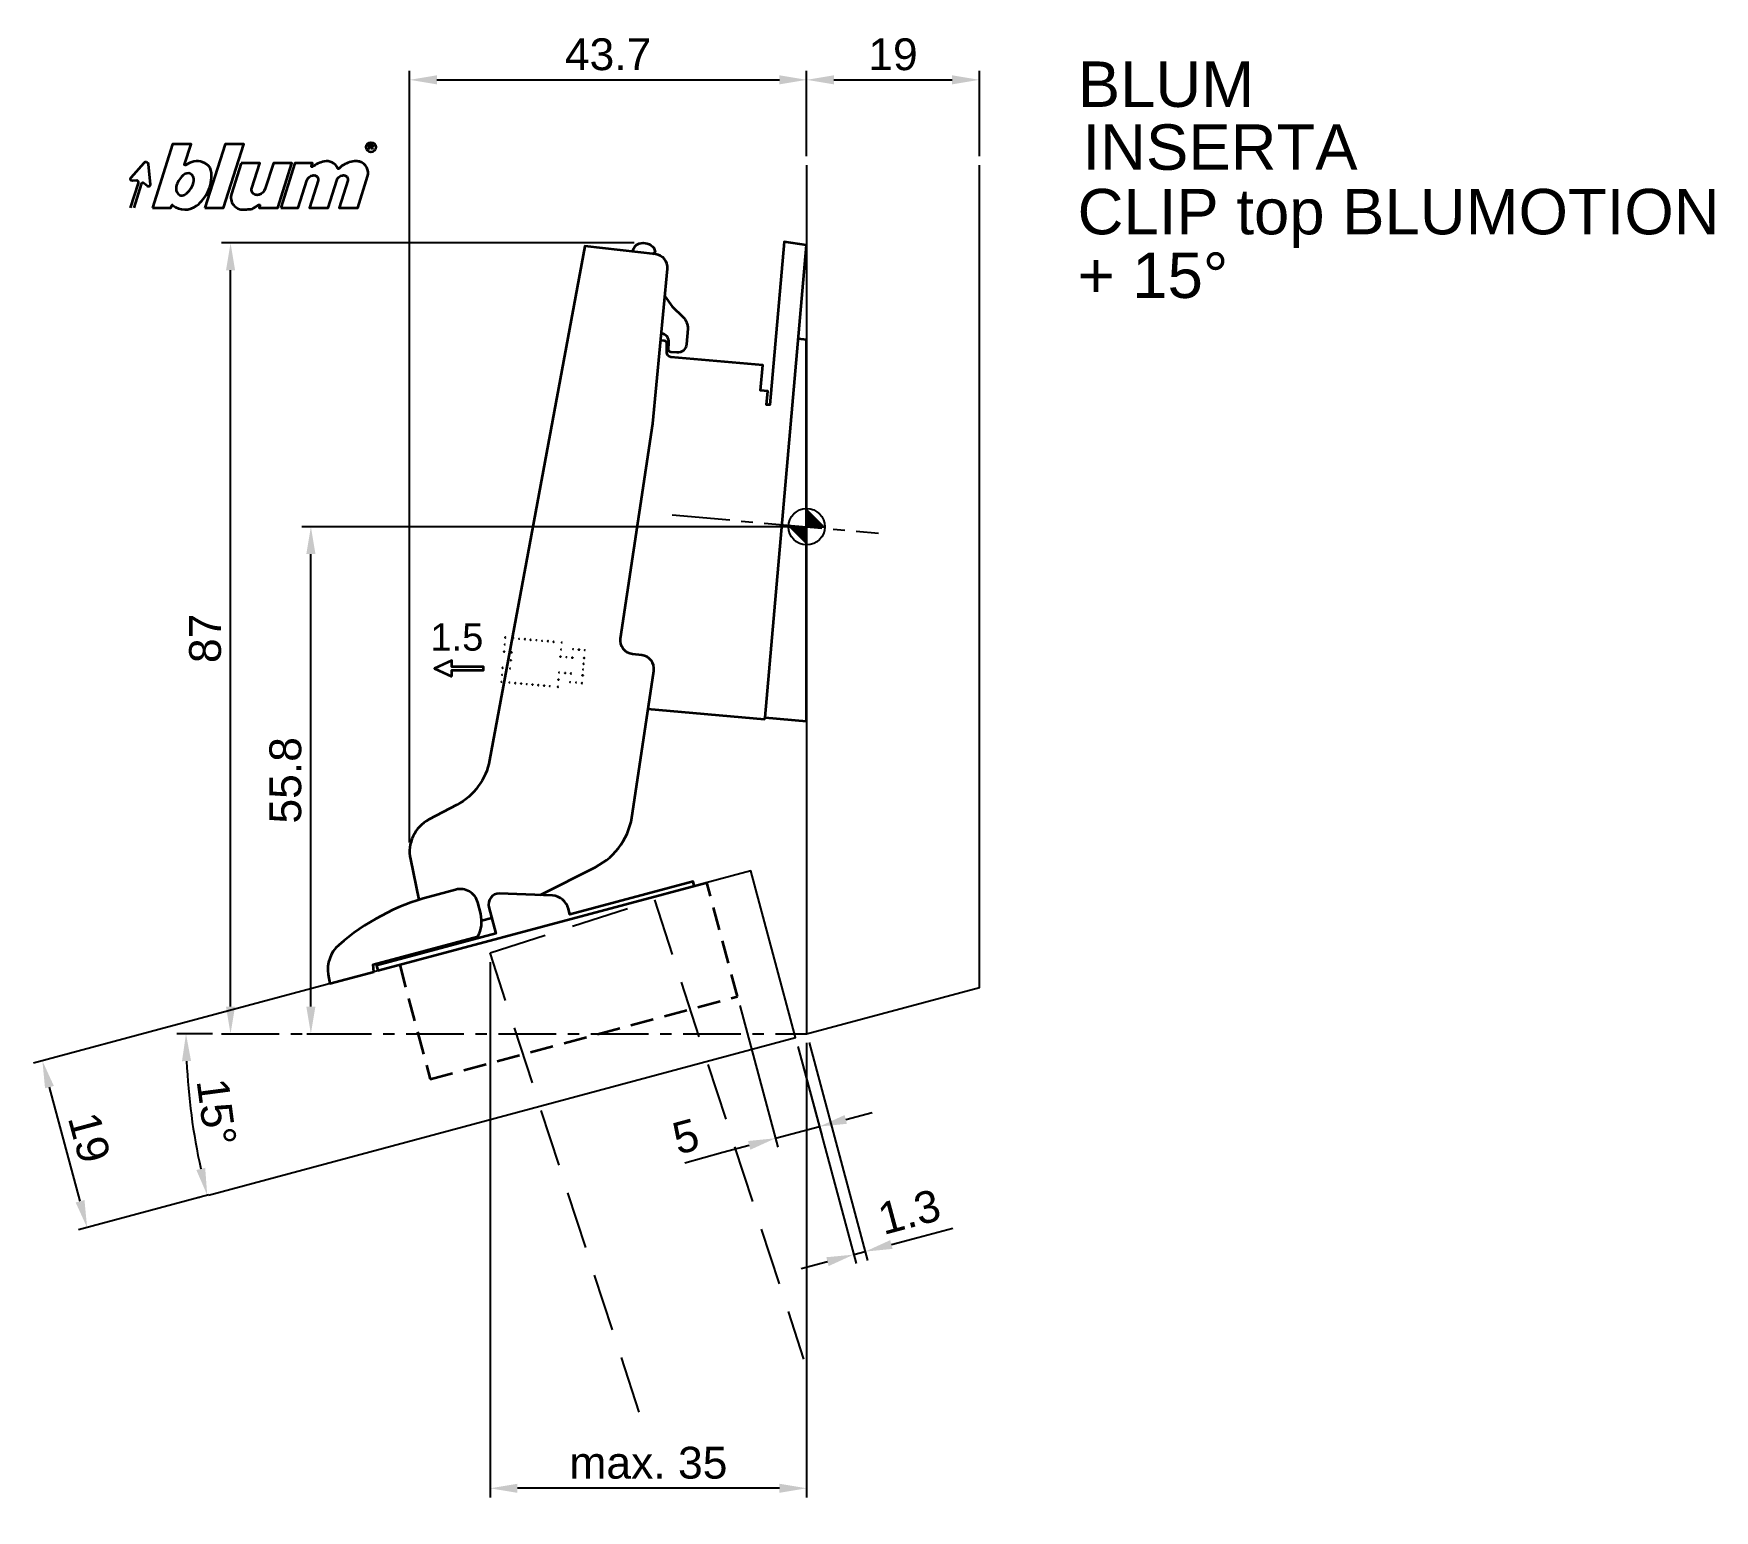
# Model space of a CAD drawing. Extents: x -85 to 100, y -108 to 54.
import ezdxf

# ---------------------------------------------------------------- set-up
doc = ezdxf.new("R2010")
doc.units = 0
doc.header["$PDMODE"] = 35
doc.header["$PDSIZE"] = 5
doc.linetypes.add('MITTE', pattern=[50.8, 31.75, -6.35, 6.35, -6.35])
doc.linetypes.add('STRICHLINIE', pattern=[19.05, 12.7, -6.35])
doc.layers.get('Defpoints').update_dxf_attribs({"linetype": 'CONTINUOUS'})
doc.layers.add('1', color=2, linetype='CONTINUOUS')
doc.layers.add('5', color=1, linetype='CONTINUOUS')
doc.layers.add('6', color=3, linetype='CONTINUOUS', lineweight=35)
doc.styles.add('Beschlag', font='ARIAL.TTF')
doc.dimstyles.new('Beschlag', dxfattribs={"dimtxt": 3.5, "dimasz": 3, "dimexe": 1, "dimexo": 1, "dimgap": 1, "dimtad": 1, "dimdec": 1, "dimdsep": 46, "dimtxsty": 'Beschlag', "dimcen": 2, "dimclrd": 256, "dimclre": 256, "dimclrt": 256, "dimadec": 1, "dimazin": 2, "dimtfac": 0.71, "dimtdec": 1, "dimtix": 1, "dimtmove": 2, "dimatfit": 0, "dimfxl": 0, "dimtolj": 1, "dimlwd": -1, "dimlwe": -1, "dimarcsym": 0})

# ---------------------------------------------------------------- blocks, each defined once
blk = doc.blocks.new('NullPunkt')
at = {"layer": '5'}
for points in [[(0, 2), (0, -2)], [(-2, 0), (2, 0)]]:
    blk.add_lwpolyline(points, dxfattribs=at)
blk.add_circle((0, 0), 2, dxfattribs=at)
for points in [[(0, 0), (-2, 0), (0, 2)], [(0, 0), (2, 0), (0, -2)]]:
    blk.add_solid(points, dxfattribs=at)
blk = doc.blocks.new('*D1')
at = {"layer": '1'}
for p, q in [((-1, 0), (-55.55, 0)), ((-54.55, -52.79), (-54.55, -3)), ((-54.98, -55.79), (-53.55, -55.79))]:
    blk.add_line(p, q, dxfattribs=at)
for points in [[(-55.05, -3), (-54.05, -3), (-54.55, 0)], [(-55.05, -52.79), (-54.05, -52.79), (-54.55, -55.79)]]:
    blk.add_solid(points, dxfattribs=at)
at = {"layer": 'Defpoints', "color": 0}
for p in [(-54.55, 0), (0, 0), (-55.98, -55.79)]:
    blk.add_point(p, dxfattribs=at)
at = {"layer": '1', "insert": (-57.34, -27.9), "char_height": 3.5, "attachment_point": 5, "rotation": 90, "style": 'Beschlag'}
blk.add_mtext('\\A1;55.8', dxfattribs=at)
blk = doc.blocks.new('*D2')
at = {"layer": '1'}
for p, q in [((-18.98, 31.22), (-64.39, 31.22)), ((-63.39, -52.79), (-63.39, 28.22))]:
    blk.add_line(p, q, dxfattribs=at)
for points in [[(-63.89, 28.22), (-62.89, 28.22), (-63.39, 31.22)], [(-63.89, -52.79), (-62.89, -52.79), (-63.39, -55.79)]]:
    blk.add_solid(points, dxfattribs=at)
at = {"layer": 'Defpoints', "color": 0}
for p in [(-63.39, 31.22), (-17.98, 31.22), (-63.39, -55.79)]:
    blk.add_point(p, dxfattribs=at)
at = {"layer": '1', "insert": (-66.17, -12.28), "char_height": 3.5, "attachment_point": 5, "rotation": 90, "style": 'Beschlag'}
blk.add_mtext('\\A1;87', dxfattribs=at)
blk = doc.blocks.new('*D3')
at = {"layer": '1'}
for p, q in [((-43.69, -34.75), (-43.69, 50.17)), ((0, 40.78), (0, 50.17)), ((-40.69, 49.17), (-3, 49.17))]:
    blk.add_line(p, q, dxfattribs=at)
for points in [[(-40.69, 49.67), (-40.69, 48.67), (-43.69, 49.17)], [(-3, 49.67), (-3, 48.67), (0, 49.17)]]:
    blk.add_solid(points, dxfattribs=at)
at = {"layer": 'Defpoints', "color": 0}
for p in [(0, 49.17), (0, 39.78), (-43.69, -35.75)]:
    blk.add_point(p, dxfattribs=at)
at = {"layer": '1', "insert": (-21.85, 51.96), "char_height": 3.5, "attachment_point": 5, "style": 'Beschlag'}
blk.add_mtext('\\A1;43.7', dxfattribs=at)
blk = doc.blocks.new('*D4')
at = {"layer": '1'}
for p, q in [((0, 40.78), (0, 50.17)), ((19, 40.78), (19, 50.17)), ((3, 49.17), (16, 49.17))]:
    blk.add_line(p, q, dxfattribs=at)
for points in [[(3, 49.67), (3, 48.67), (0, 49.17)], [(16, 49.67), (16, 48.67), (19, 49.17)]]:
    blk.add_solid(points, dxfattribs=at)
at = {"layer": 'Defpoints', "color": 0}
for p in [(19, 49.17), (0, 39.78), (19, 39.78)]:
    blk.add_point(p, dxfattribs=at)
at = {"layer": '1', "insert": (9.5, 51.96), "char_height": 3.5, "attachment_point": 5, "style": 'Beschlag'}
blk.add_mtext('\\A1;19', dxfattribs=at)
blk = doc.blocks.new('*D5')
at = {"layer": '1'}
for p, q in [((-34.82, -47.89), (-34.82, -106.79)), ((0, -56.79), (0, -106.79)), ((-3, -105.79), (-31.82, -105.79))]:
    blk.add_line(p, q, dxfattribs=at)
for points in [[(-31.82, -105.29), (-31.82, -106.29), (-34.82, -105.79)], [(-3, -105.29), (-3, -106.29), (0, -105.79)]]:
    blk.add_solid(points, dxfattribs=at)
at = {"layer": 'Defpoints', "color": 0}
for p in [(-34.82, -46.89), (0, -55.79), (-34.82, -105.79)]:
    blk.add_point(p, dxfattribs=at)
at = {"layer": '1', "insert": (-17.41, -103), "char_height": 3.5, "attachment_point": 5, "style": 'Beschlag'}
blk.add_mtext('\\A1;max. 35', dxfattribs=at)
blk = doc.blocks.new('*D6')
at = {"layer": '1'}
for p, q in [((-7.35, -52.67), (-3.17, -68.25)), ((-0.96, -57.17), (1.66, -66.95)), ((4.3, -65.21), (7.2, -64.43)), ((-3.43, -67.28), (1.4, -65.99)), ((-6.32, -68.06), (-9.22, -68.84))]:
    blk.add_line(p, q, dxfattribs=at)
for points in [[(4.17, -64.73), (4.43, -65.69), (1.4, -65.99)], [(-6.45, -67.58), (-6.19, -68.54), (-3.43, -67.28)]]:
    blk.add_solid(points, dxfattribs=at)
at = {"layer": 'Defpoints', "color": 0}
for p in [(-7.61, -51.7), (-1.22, -56.2), (1.4, -65.99)]:
    blk.add_point(p, dxfattribs=at)
at = {"layer": '1', "insert": (-13.3, -67.09), "char_height": 3.5, "attachment_point": 5, "rotation": 15.0143, "style": 'Beschlag'}
blk.add_mtext('\\A1;5', dxfattribs=at)
blk = doc.blocks.new('*D7')
at = {"layer": '1'}
for p, q in [((-0.96, -57.17), (5.44, -81.05)), ((0.26, -56.76), (6.68, -80.71)), ((9.32, -78.97), (12.22, -78.19)), ((2.29, -80.86), (-0.61, -81.63)), ((5.18, -80.08), (6.43, -79.75))]:
    blk.add_line(p, q, dxfattribs=at)
for points in [[(9.19, -78.49), (9.45, -79.45), (6.43, -79.75)], [(2.16, -80.37), (2.42, -81.34), (5.18, -80.08)]]:
    blk.add_solid(points, dxfattribs=at)
at = {"layer": 'Defpoints', "color": 0}
for p in [(-1.22, -56.2), (0, -55.79), (6.43, -79.75)]:
    blk.add_point(p, dxfattribs=at)
at = {"layer": '1', "insert": (11.29, -75.39), "char_height": 3.5, "attachment_point": 5, "rotation": 15.0143, "style": 'Beschlag'}
blk.add_mtext('\\A1;1.3', dxfattribs=at)
blk = doc.blocks.new('*D8')
at = {"layer": '1'}
for p, q in [((-69.78, -54.92), (-85.06, -59.02)), ((-79.95, -74.21), (-83.31, -61.65)), ((-65.78, -73.52), (-80.13, -77.37))]:
    blk.add_line(p, q, dxfattribs=at)
for points in [[(-82.83, -61.52), (-83.8, -61.78), (-84.09, -58.76)], [(-79.46, -74.08), (-80.43, -74.34), (-79.17, -77.11)]]:
    blk.add_solid(points, dxfattribs=at)
at = {"layer": 'Defpoints', "color": 0}
for p in [(-68.82, -54.66), (-84.09, -58.76), (-64.81, -73.26)]:
    blk.add_point(p, dxfattribs=at)
at = {"layer": '1', "insert": (-78.94, -67.21), "char_height": 3.5, "attachment_point": 5, "rotation": 285.0143, "style": 'Beschlag'}
blk.add_mtext('\\A1;19', dxfattribs=at)
blk = doc.blocks.new('Logo_BLUM')
at = {"layer": '6', "color": 20, "linetype": 'Continuous'}
for points in [[(2.39, 0), (4.43, 0), (4.52, 0.26, -0.512391), (4.62, 0.29, 0.357881), (7.3, 0.25, 0.116336), (8.5, 1.76, 0.127435), (8.89, 3.85, 0.227045), (8.36, 4.79, 0.273775), (6.5, 4.93), (6.04, 4.67, -0.689828), (5.94, 4.76), (6.65, 7), (4.61, 7)], [(5.59, 3.39, 0.16703), (4.99, 2.14, 0.322673), (5.41, 1.39, 0.260102), (5.93, 1.42, 0.211929), (6.95, 3, 0.250706), (6.73, 3.62, 0.316796), (6.01, 3.72, 0.086595)], [(12.15, 4.9), (11.09, 1.53, 0.527578), (12.44, -0.2, -0.003338), (13.06, -0.17, 0.131781), (13.63, 0.02), (14.12, 0.32, -0.706223), (14.22, 0.24), (14.15, 0), (16.19, 0), (17.75, 4.9), (15.7, 4.9), (14.81, 2.11, -0.253672), (14.11, 1.42, -0.127823), (13.72, 1.42, -0.447747), (13.33, 2.15), (14.2, 4.9)], [(16.53, 0), (18.44, 0), (19.39, 3, -0.282196), (20.04, 3.56, -0.141376), (20.38, 3.52, -0.3938), (20.62, 2.99), (19.67, 0), (21.72, 0), (22.67, 3, -0.282189), (23.31, 3.56, -0.141385), (23.65, 3.52, -0.393792), (23.89, 2.99), (22.94, 0), (24.99, 0), (26.07, 3.42, 0.424526), (25.18, 5.07, 0.098115), (24.64, 5.11, 0.114777), (23.24, 4.6), (22.89, 4.28, -0.522588), (22.79, 4.31, 0.36711), (21.28, 5.09, 0.102012), (20, 4.5, -0.748324), (19.89, 4.58), (20, 4.9), (18.08, 4.9)]]:
    blk.add_lwpolyline(points, format="xyb", close=True, dxfattribs=at)
blk.add_lwpolyline([(8.18, 0), (10.23, 0), (12.45, 7), (10.4, 7)], close=True, dxfattribs=at)
for points in [[(26.26, 6.4), (26.26, 6.9), (26.52, 6.9, -0.975005), (26.53, 6.67, 0.014563), (26.45, 6.67), (26.26, 6.67), (26.45, 6.67), (26.52, 6.6), (26.57, 6.53), (26.62, 6.42)], [(0, 0), (0.86, 2.7, 0.480207), (0.67, 2.98), (0.19, 2.97, -0.689229), (0.05, 3.33), (1.49, 4.95, -0.685285), (1.94, 4.79), (2.15, 2.54, -0.636083), (1.84, 2.36), (1.47, 2.68, 0.560356), (1.16, 2.59), (0.34, 0)]]:
    blk.add_lwpolyline(points, format="xyb", dxfattribs=at)
blk.add_circle((26.44, 6.65), 0.527, dxfattribs=at)
blk = doc.blocks.new('Seitliche Verstellung')
at = {"layer": '6'}
for centre in [(0, 4.9), (0, 4.12), (0.9, 4.9), (1.53, 4.9), (2.17, 4.9), (2.8, 4.9), (3.44, 4.9), (4.07, 4.9), (4.71, 4.9), (5.34, 4.9), (6.24, 4.9), (6.24, 4.12), (7.54, 4.28), (8.19, 4.28), (8.84, 4.28), (0, 3.34), (0.83, 3.34), (0.83, 2.46), (6.24, 3.33), (6.89, 3.33), (7.54, 3.33), (8.84, 3.41), (8.84, 2.77), (8.84, 2.14), (0, 1.56), (0, 0.78), (0, 0), (0.83, 1.56), (0.9, 0), (1.53, 0), (2.17, 0), (2.8, 0), (3.44, 0), (4.07, 0), (4.71, 0), (5.34, 0), (6.24, 1.58), (6.24, 0.79), (6.24, 0.01), (6.89, 1.58), (7.54, 1.58), (7.54, 0.63), (8.19, 0.64), (8.84, 1.5), (8.84, 0.64)]:
    blk.add_circle(centre, 0.00604, dxfattribs=at)
blk = doc.blocks.new('*D12')
at = {"layer": '1'}
for p, q in [((-65.39, -55.79), (-69.29, -55.79)), ((-66.79, -73.79), (-66.91, -73.82))]:
    blk.add_line(p, q, dxfattribs=at)
blk.add_arc((0.31, -55.79), 68.6, 182.5058, 192.5085, dxfattribs=at)
for points in [[(-68.73, -58.8), (-67.73, -58.78), (-68.29, -55.79)], [(-66.18, -70.53), (-67.15, -70.77), (-65.95, -73.56)]]:
    blk.add_solid(points, dxfattribs=at)
at = {"layer": 'Defpoints', "color": 0}
for p in [(-64.39, -55.79), (-1.22, -56.2), (0, -55.79), (-68.03, -61.78), (-65.82, -73.53)]:
    blk.add_point(p, dxfattribs=at)
at = {"layer": '1', "insert": (-64.94, -64.39), "char_height": 3.5, "attachment_point": 5, "rotation": 277.5072, "style": 'Beschlag'}
blk.add_mtext('\\A1;15°', dxfattribs=at)

msp = doc.modelspace()

# ---------------------------------------------------------------- linework, layer by layer
at = {"layer": '1'}
for p, q in [((-9.22, -68.84), (-13.4, -70.01)), ((12.22, -78.19), (16.08, -77.16))]:
    msp.add_line(p, q, dxfattribs=at)
at = {"layer": '5', "linetype": 'MITTE', "ltscale": 0.2}
for p, q in [((-14.79, 1.3), (7.91, -0.7)), ((-64.39, -55.79), (0, -55.79))]:
    msp.add_line(p, q, dxfattribs=at)
at = {"layer": '5'}
for points in [[(0, 39.78), (0, -55.79), (19, -50.7), (19, 39.78)], [(-65.82, -73.53), (-1.22, -56.2), (-6.14, -37.85), (-70.74, -55.18)]]:
    msp.add_lwpolyline(points, dxfattribs=at)
at = {"layer": '5', "linetype": 'STRICHLINIE', "ltscale": 0.5}
msp.add_lwpolyline([(-18.43, -97.43), (-34.82, -46.89), (-16.75, -41.03), (-0.35, -91.57)], dxfattribs=at)
at = {"layer": '6'}
msp.add_line((-34.64, -43.05), (-35.76, -43.35), dxfattribs=at)
for points in [[(-29.29, -40.51), (-23.23, -37.44, 0.253891), (-19.16, -31.52), (-16.82, -15.84, 0.424475), (-18.13, -14.12), (-19.16, -14.01, -0.424475), (-20.48, -12.29), (-16.94, 11.36), (-15.31, 28.36, 0.409111), (-16.63, 29.99), (-24.4, 30.88), (-34.89, -25.69, -0.229031), (-38.49, -30.6), (-41.56, -32.22, 0.334595), (-43.6, -36.58), (-42.66, -41.04)], [(-19.14, 30.28), (-19.14, 30.28, -0.303388), (-18.44, 31.15, -0.299266), (-16.8, 30.68), (-16.65, 30.25), (-16.85, 30.08), (-16.78, 30.01)], [(-17.52, -20.05), (-4.62, -21.18), (-4.56, -20.98), (-0.01, 30.98), (-2.47, 31.33), (-4.04, 13.4), (-4.41, 13.43), (-4.28, 14.93), (-5.08, 14.99), (-4.83, 17.78), (-14.95, 18.67, -0.412316), (-15.37, 19.16), (-15.37, 20.14, 0.396133), (-15.66, 20.45), (-16.06, 20.48)], [(-15.59, 25.38), (-14.8, 24.22), (-13.62, 23.08, -0.198988), (-13.06, 21.77), (-13.21, 20.08, -0.414108), (-14.29, 19.17), (-14.94, 19.22, -0.41444), (-15.21, 19.55), (-15.15, 20.24, 0.405771), (-15.99, 21.27, 0.405771)], [(-12.36, -39.52), (-12.49, -39.03), (-26.05, -42.67), (-26.22, -42.03, 0.312987), (-27.96, -40.56), (-33.83, -40.34, 0.486363), (-34.97, -41.85), (-34.19, -44.75), (-34.19, -44.75), (-47.33, -48.27), (-47.17, -48.84), (-10.95, -39.14)]]:
    msp.add_lwpolyline(points, format="xyb", dxfattribs=at)
msp.add_lwpolyline([(-4.56, -20.98), (0, -21.38), (0, 20.58), (-0.92, 20.66)], dxfattribs=at)
msp.add_lwpolyline([(-39.04, -16.47), (-39.04, -15.77), (-35.55, -15.77), (-35.55, -15.4), (-39.04, -15.4), (-39.04, -14.7), (-40.94, -15.58)], close=True, dxfattribs=at)
at = {"layer": '6', "flags": 128}
msp.add_lwpolyline([(-36.18, -41.34, 0.414214), (-38.62, -39.93), (-41.5, -40.7, 0.114125), (-51.48, -46.02, 0.262579), (-52.63, -49.27), (-52.45, -50.26), (-47.63, -48.97), (-47.7, -48.16), (-36.19, -45.08, 0.191102), (-35.86, -42.6), (-36.18, -41.34)], format="xyb", dxfattribs=at)
at = {"layer": '6', "linetype": 'STRICHLINIE', "ltscale": 0.2}
msp.add_lwpolyline([(-44.78, -48.21), (-41.41, -60.77), (-7.61, -51.7), (-10.97, -39.15)], dxfattribs=at)

# ---------------------------------------------------------------- block references
at = {"layer": '1', "rotation": 355}
msp.add_blockref('Seitliche Verstellung', (-33.58, -17.07), dxfattribs=at)
at = {"layer": '5', "rotation": 90}
msp.add_blockref('NullPunkt', (0, 0), dxfattribs=at)
at = {"layer": '6'}
msp.add_blockref('Logo_BLUM', (-74.38, 35.1), dxfattribs=at)

# ---------------------------------------------------------------- texts
at = {"layer": '1', "linetype": 'Continuous', "style": 'Beschlag'}
for s, p in [('BLUM', (29.83, 46.19)), ('CLIP top BLUMOTION', (29.81, 32.17)), ('+ 15%%D', (29.81, 25.17))]:
    msp.add_text(s, height=5, dxfattribs=at).set_placement(p)
at = {"layer": '1', "attachment_point": 1, "style": 'Beschlag'}
for s, insert, char_height, width in [('INSERTA', (30.35, 44.27), 5, 110.7908), ('1.5', (-41.4, -10.63), 3, 7.1)]:
    msp.add_mtext(s, dxfattribs=dict(at, insert=insert, char_height=char_height, width=width))

# ---------------------------------------------------------------- dimensions: what is measured, and where the dimension line sits
at = {"layer": '1'}
for base, p1, p2, angle, picture, middle in [((0, 49.17), (-43.69, -35.75), (0, 39.78), 180, '*D3', (-21.85, 51.96)), ((19, 49.17), (0, 39.78), (19, 39.78), 180, '*D4', (9.5, 51.96)), ((-63.39, 31.22), (-63.39, -55.79), (-17.98, 31.22), 90, '*D2', (-66.17, -12.28)), ((-54.55, 0), (-55.98, -55.79), (0, 0), 90, '*D1', (-57.34, -27.9)), ((-84.09, -58.76), (-64.81, -73.26), (-68.82, -54.66), 105.0143, '*D8', (-78.94, -67.21))]:
    dim = msp.add_linear_dim(base=base, p1=p1, p2=p2, angle=angle, dimstyle='Beschlag', dxfattribs=at)
    dim.commit()
    dim.dimension.update_dxf_attribs({"geometry": picture, "text_midpoint": middle})
dim = msp.add_linear_dim(base=(-34.82, -105.79), p1=(0, -55.79), p2=(-34.82, -46.89), angle=180, text='max. 35', dimstyle='Beschlag', dxfattribs=at)
dim.commit()
dim.dimension.update_dxf_attribs({"geometry": '*D5', "text_midpoint": (-17.41, -103)})
for base, p1, p2, picture, middle in [((1.4, -65.99), (-7.61, -51.7), (-1.22, -56.2), '*D6', (-13.3, -67.09)), ((6.43, -79.75), (-1.22, -56.2), (0, -55.79), '*D7', (11.29, -75.39))]:
    dim = msp.add_linear_dim(base=base, p1=p1, p2=p2, angle=15.0143, dimstyle='Beschlag', dxfattribs=at)
    dim.commit()
    dim.dimension.update_dxf_attribs({"geometry": picture, "text_midpoint": middle, "dimtype": 160})
dim = msp.add_angular_dim_2l(base=(-68.03, -61.78), line1=((-65.82, -73.53), (-1.22, -56.2)), line2=((-64.39, -55.79), (0, -55.79)), dimstyle='Beschlag', dxfattribs=at)
dim.commit()
dim.dimension.update_dxf_attribs({"geometry": '*D12', "text_midpoint": (-64.94, -64.39)})

doc.saveas('drawing.dxf')
